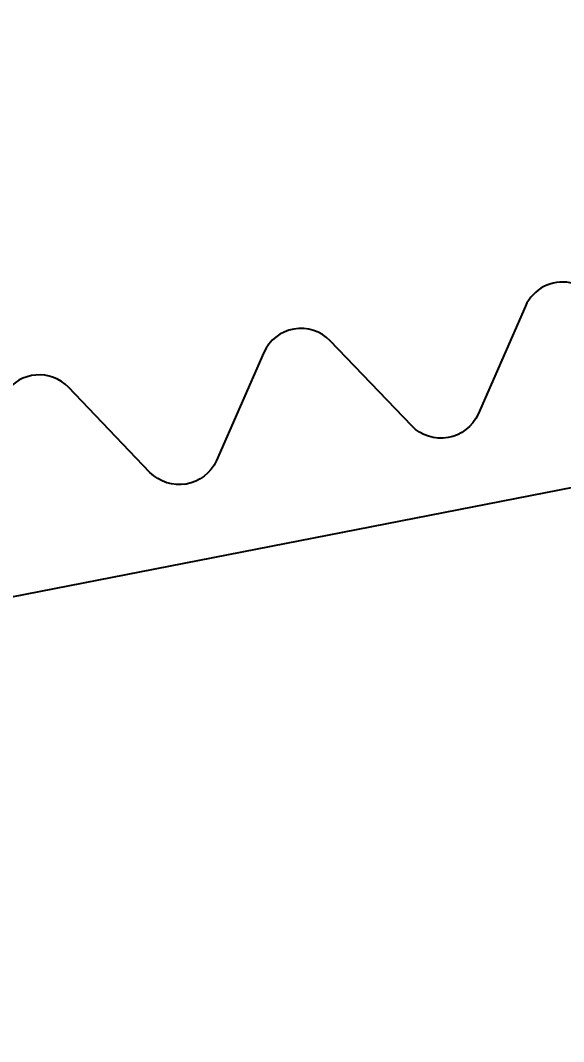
# Model space of a CAD drawing. Header units: millimetres. Extents: x 0 to 8967983, y -224399 to 13801.
# Drawn here: x 69285.98 to 69290.03, y -193820.13 to -193812.52 of the extents above; entities that cross this region are included whole.
import ezdxf
from ezdxf import colors
from ezdxf.entities.mleader import LeaderData, LeaderLine
from ezdxf.math import Vec2, Vec3

# ---------------------------------------------------------------- set-up
doc = ezdxf.new("R2010")
doc.units = ezdxf.units.MM
doc.header["$LTSCALE"] = 10
doc.layers.add('Архитектура', color=251, linetype='Continuous')
doc.layers.get('0').off()
doc.layers.get('0').freeze()
doc.styles.add('ISOCPEUR', font='isocpeur.TTF', dxfattribs={"width": 0.7})

# ---------------------------------------------------------------- blocks, each defined once
blk = doc.blocks.new('_DOTSMALL')
at = {"color": 0, "linetype": 'ByBlock', "const_width": 0.5}
blk.add_lwpolyline([(-0.0625, 0, 1), (0.0625, 0, 1)], format="xyb", close=True, dxfattribs=at)

msp = doc.modelspace()

# ---------------------------------------------------------------- linework, layer by layer
at = {"layer": 'Архитектура', "lineweight": 25, "transparency": 33554684}
msp.add_line((71343.3766, -193415.5978), (69282.18, -193817.547), dxfattribs=at)
msp.add_line((71343.3766, -193415.5978), (69282.18, -193817.547), dxfattribs=at)
msp.add_line((71343.3766, -193415.5978), (69282.18, -193817.547), dxfattribs=at)
msp.add_line((71343.3766, -193415.5978), (69282.18, -193817.547), dxfattribs=at)
msp.add_line((71343.3766, -193415.5978), (69282.18, -193817.547), dxfattribs=at)
msp.add_line((71343.3766, -193415.5978), (69282.18, -193817.547), dxfattribs=at)
msp.add_line((71343.3766, -193415.5978), (69282.18, -193817.547), dxfattribs=at)
msp.add_line((71343.3766, -193415.5978), (69282.18, -193817.547), dxfattribs=at)
msp.add_line((71343.3766, -193415.5978), (69282.18, -193817.547), dxfattribs=at)
msp.add_line((71343.3766, -193415.5978), (69282.18, -193817.547), dxfattribs=at)
msp.add_line((71343.3766, -193415.5978), (69282.18, -193817.547), dxfattribs=at)
msp.add_line((71343.3766, -193415.5978), (69282.18, -193817.547), dxfattribs=at)
msp.add_line((71343.3766, -193415.5978), (69282.18, -193817.547), dxfattribs=at)
msp.add_line((71343.3766, -193415.5978), (69282.18, -193817.547), dxfattribs=at)
msp.add_line((71343.3766, -193415.5978), (69282.18, -193817.547), dxfattribs=at)
msp.add_line((71343.3766, -193415.5978), (69282.18, -193817.547), dxfattribs=at)
msp.add_line((71343.3766, -193415.5978), (69282.18, -193817.547), dxfattribs=at)
msp.add_line((71343.3766, -193415.5978), (69282.18, -193817.547), dxfattribs=at)
msp.add_line((71343.3766, -193415.5978), (69282.18, -193817.547), dxfattribs=at)
msp.add_line((71343.3766, -193415.5978), (69282.18, -193817.547), dxfattribs=at)
msp.add_line((71343.3766, -193415.5978), (69282.18, -193817.547), dxfattribs=at)
msp.add_line((71343.3766, -193415.5978), (69282.18, -193817.547), dxfattribs=at)
msp.add_line((71343.3766, -193415.5978), (69282.18, -193817.547), dxfattribs=at)
msp.add_line((71343.3766, -193415.5978), (69282.18, -193817.547), dxfattribs=at)
msp.add_line((71343.3766, -193415.5978), (69282.18, -193817.547), dxfattribs=at)
msp.add_line((71343.3766, -193415.5978), (69282.18, -193817.547), dxfattribs=at)
msp.add_line((71343.3766, -193415.5978), (69282.18, -193817.547), dxfattribs=at)
msp.add_line((71343.3766, -193415.5978), (69282.18, -193817.547), dxfattribs=at)
msp.add_line((71343.3766, -193415.5978), (69282.18, -193817.547), dxfattribs=at)
msp.add_line((71343.3766, -193415.5978), (69282.18, -193817.547), dxfattribs=at)
msp.add_line((71343.3766, -193415.5978), (69282.18, -193817.547), dxfattribs=at)
msp.add_line((71343.3766, -193415.5978), (69282.18, -193817.547), dxfattribs=at)
msp.add_line((71343.3766, -193415.5978), (69282.18, -193817.547), dxfattribs=at)
msp.add_line((71343.3766, -193415.5978), (69282.18, -193817.547), dxfattribs=at)
msp.add_line((71343.3766, -193415.5978), (69282.18, -193817.547), dxfattribs=at)
msp.add_line((71343.3766, -193415.5978), (69282.18, -193817.547), dxfattribs=at)
msp.add_line((71343.3766, -193415.5978), (69282.18, -193817.547), dxfattribs=at)
msp.add_line((71343.3766, -193415.5978), (69282.18, -193817.547), dxfattribs=at)
msp.add_line((71343.3766, -193415.5978), (69282.18, -193817.547), dxfattribs=at)
msp.add_line((71343.3766, -193415.5978), (69282.18, -193817.547), dxfattribs=at)
msp.add_line((71343.3766, -193415.5978), (69282.18, -193817.547), dxfattribs=at)
msp.add_line((71343.3766, -193415.5978), (69282.18, -193817.547), dxfattribs=at)
msp.add_line((71343.3766, -193415.5978), (69282.18, -193817.547), dxfattribs=at)
msp.add_line((71343.3766, -193415.5978), (69282.18, -193817.547), dxfattribs=at)
msp.add_line((71343.3766, -193415.5978), (69282.18, -193817.547), dxfattribs=at)
msp.add_line((71343.3766, -193415.5978), (69282.18, -193817.547), dxfattribs=at)
msp.add_line((71343.3766, -193415.5978), (69282.18, -193817.547), dxfattribs=at)
msp.add_line((71343.3766, -193415.5978), (69282.18, -193817.547), dxfattribs=at)
msp.add_line((71343.3766, -193415.5978), (69282.18, -193817.547), dxfattribs=at)
msp.add_line((71343.3766, -193415.5978), (69282.18, -193817.547), dxfattribs=at)
msp.add_line((71343.3766, -193415.5978), (69282.18, -193817.547), dxfattribs=at)
msp.add_line((71343.3766, -193415.5978), (69282.18, -193817.547), dxfattribs=at)
msp.add_line((71343.3766, -193415.5978), (69282.18, -193817.547), dxfattribs=at)
msp.add_line((71343.3766, -193415.5978), (69282.18, -193817.547), dxfattribs=at)
msp.add_line((71343.3766, -193415.5978), (69282.18, -193817.547), dxfattribs=at)
msp.add_line((71343.3766, -193415.5978), (69282.18, -193817.547), dxfattribs=at)
msp.add_line((71343.3766, -193415.5978), (69282.18, -193817.547), dxfattribs=at)
msp.add_line((71343.3766, -193415.5978), (69282.18, -193817.547), dxfattribs=at)
msp.add_line((71343.3766, -193415.5978), (69282.18, -193817.547), dxfattribs=at)
msp.add_lwpolyline([(69293.6276, -193805.9135), (69294.883, -193812.9965, -0.430028), (69294.6391, -193813.3672), (69293.9189, -193813.4949, -0.109814), (69293.7871, -193813.4892), (69291.5972, -193813.0106, 0.800036), (69291.3213, -193813.5374, 0.079083), (69294.0261, -193815.1103, -0.348803), (69294.3464, -193815.4914, -0.436125), (69293.5764, -193815.9235, -0.038423), (69292.0523, -193815.191, 0.086853), (69290.0768, -193814.4771, 0.346763), (69289.742, -193814.6511), (69289.3895, -193815.4565, -0.527877), (69288.8939, -193815.5444), (69288.2861, -193814.9091, 0.527877), (69287.7905, -193814.997), (69287.4379, -193815.8024, -0.527877), (69286.9423, -193815.8903), (69286.3345, -193815.255, 0.469739), (69285.8668, -193815.2937), (69284.8107, -193816.8331, -0.667984), (69284.2607, -193816.7118), (69282.6904, -193807.852, -0.414214)], format="xyb", dxfattribs=at)
msp.add_lwpolyline([(69293.6276, -193805.9135), (69294.883, -193812.9965, -0.430028), (69294.6391, -193813.3672), (69293.9189, -193813.4949, -0.109814), (69293.7871, -193813.4892), (69291.5972, -193813.0106, 0.800036), (69291.3213, -193813.5374, 0.079083), (69294.0261, -193815.1103, -0.348803), (69294.3464, -193815.4914, -0.436125), (69293.5764, -193815.9235, -0.038423), (69292.0523, -193815.191, 0.086853), (69290.0768, -193814.4771, 0.346763), (69289.742, -193814.6511), (69289.3895, -193815.4565, -0.527877), (69288.8939, -193815.5444), (69288.2861, -193814.9091, 0.527877), (69287.7905, -193814.997), (69287.4379, -193815.8024, -0.527877), (69286.9423, -193815.8903), (69286.3345, -193815.255, 0.469739), (69285.8668, -193815.2937), (69284.8107, -193816.8331, -0.667984), (69284.2607, -193816.7118), (69282.6904, -193807.852, -0.414214)], format="xyb", dxfattribs=at)
msp.add_lwpolyline([(69293.6276, -193805.9135), (69294.883, -193812.9965, -0.430028), (69294.6391, -193813.3672), (69293.9189, -193813.4949, -0.109814), (69293.7871, -193813.4892), (69291.5972, -193813.0106, 0.800036), (69291.3213, -193813.5374, 0.079083), (69294.0261, -193815.1103, -0.348803), (69294.3464, -193815.4914, -0.436125), (69293.5764, -193815.9235, -0.038423), (69292.0523, -193815.191, 0.086853), (69290.0768, -193814.4771, 0.346763), (69289.742, -193814.6511), (69289.3895, -193815.4565, -0.527877), (69288.8939, -193815.5444), (69288.2861, -193814.9091, 0.527877), (69287.7905, -193814.997), (69287.4379, -193815.8024, -0.527877), (69286.9423, -193815.8903), (69286.3345, -193815.255, 0.469739), (69285.8668, -193815.2937), (69284.8107, -193816.8331, -0.667984), (69284.2607, -193816.7118), (69282.6904, -193807.852, -0.414214)], format="xyb", dxfattribs=at)
msp.add_lwpolyline([(69293.6276, -193805.9135), (69294.883, -193812.9965, -0.430028), (69294.6391, -193813.3672), (69293.9189, -193813.4949, -0.109814), (69293.7871, -193813.4892), (69291.5972, -193813.0106, 0.800036), (69291.3213, -193813.5374, 0.079083), (69294.0261, -193815.1103, -0.348803), (69294.3464, -193815.4914, -0.436125), (69293.5764, -193815.9235, -0.038423), (69292.0523, -193815.191, 0.086853), (69290.0768, -193814.4771, 0.346763), (69289.742, -193814.6511), (69289.3895, -193815.4565, -0.527877), (69288.8939, -193815.5444), (69288.2861, -193814.9091, 0.527877), (69287.7905, -193814.997), (69287.4379, -193815.8024, -0.527877), (69286.9423, -193815.8903), (69286.3345, -193815.255, 0.469739), (69285.8668, -193815.2937), (69284.8107, -193816.8331, -0.667984), (69284.2607, -193816.7118), (69282.6904, -193807.852, -0.414214)], format="xyb", dxfattribs=at)
msp.add_lwpolyline([(69293.6276, -193805.9135), (69294.883, -193812.9965, -0.430028), (69294.6391, -193813.3672), (69293.9189, -193813.4949, -0.109814), (69293.7871, -193813.4892), (69291.5972, -193813.0106, 0.800036), (69291.3213, -193813.5374, 0.079083), (69294.0261, -193815.1103, -0.348803), (69294.3464, -193815.4914, -0.436125), (69293.5764, -193815.9235, -0.038423), (69292.0523, -193815.191, 0.086853), (69290.0768, -193814.4771, 0.346763), (69289.742, -193814.6511), (69289.3895, -193815.4565, -0.527877), (69288.8939, -193815.5444), (69288.2861, -193814.9091, 0.527877), (69287.7905, -193814.997), (69287.4379, -193815.8024, -0.527877), (69286.9423, -193815.8903), (69286.3345, -193815.255, 0.469739), (69285.8668, -193815.2937), (69284.8107, -193816.8331, -0.667984), (69284.2607, -193816.7118), (69282.6904, -193807.852, -0.414214)], format="xyb", dxfattribs=at)
msp.add_lwpolyline([(69293.6276, -193805.9135), (69294.883, -193812.9965, -0.430028), (69294.6391, -193813.3672), (69293.9189, -193813.4949, -0.109814), (69293.7871, -193813.4892), (69291.5972, -193813.0106, 0.800036), (69291.3213, -193813.5374, 0.079083), (69294.0261, -193815.1103, -0.348803), (69294.3464, -193815.4914, -0.436125), (69293.5764, -193815.9235, -0.038423), (69292.0523, -193815.191, 0.086853), (69290.0768, -193814.4771, 0.346763), (69289.742, -193814.6511), (69289.3895, -193815.4565, -0.527877), (69288.8939, -193815.5444), (69288.2861, -193814.9091, 0.527877), (69287.7905, -193814.997), (69287.4379, -193815.8024, -0.527877), (69286.9423, -193815.8903), (69286.3345, -193815.255, 0.469739), (69285.8668, -193815.2937), (69284.8107, -193816.8331, -0.667984), (69284.2607, -193816.7118), (69282.6904, -193807.852, -0.414214)], format="xyb", dxfattribs=at)
msp.add_lwpolyline([(69293.6276, -193805.9135), (69294.883, -193812.9965, -0.430028), (69294.6391, -193813.3672), (69293.9189, -193813.4949, -0.109814), (69293.7871, -193813.4892), (69291.5972, -193813.0106, 0.800036), (69291.3213, -193813.5374, 0.079083), (69294.0261, -193815.1103, -0.348803), (69294.3464, -193815.4914, -0.436125), (69293.5764, -193815.9235, -0.038423), (69292.0523, -193815.191, 0.086853), (69290.0768, -193814.4771, 0.346763), (69289.742, -193814.6511), (69289.3895, -193815.4565, -0.527877), (69288.8939, -193815.5444), (69288.2861, -193814.9091, 0.527877), (69287.7905, -193814.997), (69287.4379, -193815.8024, -0.527877), (69286.9423, -193815.8903), (69286.3345, -193815.255, 0.469739), (69285.8668, -193815.2937), (69284.8107, -193816.8331, -0.667984), (69284.2607, -193816.7118), (69282.6904, -193807.852, -0.414214)], format="xyb", dxfattribs=at)
msp.add_lwpolyline([(69293.6276, -193805.9135), (69294.883, -193812.9965, -0.430028), (69294.6391, -193813.3672), (69293.9189, -193813.4949, -0.109814), (69293.7871, -193813.4892), (69291.5972, -193813.0106, 0.800036), (69291.3213, -193813.5374, 0.079083), (69294.0261, -193815.1103, -0.348803), (69294.3464, -193815.4914, -0.436125), (69293.5764, -193815.9235, -0.038423), (69292.0523, -193815.191, 0.086853), (69290.0768, -193814.4771, 0.346763), (69289.742, -193814.6511), (69289.3895, -193815.4565, -0.527877), (69288.8939, -193815.5444), (69288.2861, -193814.9091, 0.527877), (69287.7905, -193814.997), (69287.4379, -193815.8024, -0.527877), (69286.9423, -193815.8903), (69286.3345, -193815.255, 0.469739), (69285.8668, -193815.2937), (69284.8107, -193816.8331, -0.667984), (69284.2607, -193816.7118), (69282.6904, -193807.852, -0.414214)], format="xyb", dxfattribs=at)
msp.add_lwpolyline([(69293.6276, -193805.9135), (69294.883, -193812.9965, -0.430028), (69294.6391, -193813.3672), (69293.9189, -193813.4949, -0.109814), (69293.7871, -193813.4892), (69291.5972, -193813.0106, 0.800036), (69291.3213, -193813.5374, 0.079083), (69294.0261, -193815.1103, -0.348803), (69294.3464, -193815.4914, -0.436125), (69293.5764, -193815.9235, -0.038423), (69292.0523, -193815.191, 0.086853), (69290.0768, -193814.4771, 0.346763), (69289.742, -193814.6511), (69289.3895, -193815.4565, -0.527877), (69288.8939, -193815.5444), (69288.2861, -193814.9091, 0.527877), (69287.7905, -193814.997), (69287.4379, -193815.8024, -0.527877), (69286.9423, -193815.8903), (69286.3345, -193815.255, 0.469739), (69285.8668, -193815.2937), (69284.8107, -193816.8331, -0.667984), (69284.2607, -193816.7118), (69282.6904, -193807.852, -0.414214)], format="xyb", dxfattribs=at)
msp.add_lwpolyline([(69293.6276, -193805.9135), (69294.883, -193812.9965, -0.430028), (69294.6391, -193813.3672), (69293.9189, -193813.4949, -0.109814), (69293.7871, -193813.4892), (69291.5972, -193813.0106, 0.800036), (69291.3213, -193813.5374, 0.079083), (69294.0261, -193815.1103, -0.348803), (69294.3464, -193815.4914, -0.436125), (69293.5764, -193815.9235, -0.038423), (69292.0523, -193815.191, 0.086853), (69290.0768, -193814.4771, 0.346763), (69289.742, -193814.6511), (69289.3895, -193815.4565, -0.527877), (69288.8939, -193815.5444), (69288.2861, -193814.9091, 0.527877), (69287.7905, -193814.997), (69287.4379, -193815.8024, -0.527877), (69286.9423, -193815.8903), (69286.3345, -193815.255, 0.469739), (69285.8668, -193815.2937), (69284.8107, -193816.8331, -0.667984), (69284.2607, -193816.7118), (69282.6904, -193807.852, -0.414214)], format="xyb", dxfattribs=at)
msp.add_lwpolyline([(69293.6276, -193805.9135), (69294.883, -193812.9965, -0.430028), (69294.6391, -193813.3672), (69293.9189, -193813.4949, -0.109814), (69293.7871, -193813.4892), (69291.5972, -193813.0106, 0.800036), (69291.3213, -193813.5374, 0.079083), (69294.0261, -193815.1103, -0.348803), (69294.3464, -193815.4914, -0.436125), (69293.5764, -193815.9235, -0.038423), (69292.0523, -193815.191, 0.086853), (69290.0768, -193814.4771, 0.346763), (69289.742, -193814.6511), (69289.3895, -193815.4565, -0.527877), (69288.8939, -193815.5444), (69288.2861, -193814.9091, 0.527877), (69287.7905, -193814.997), (69287.4379, -193815.8024, -0.527877), (69286.9423, -193815.8903), (69286.3345, -193815.255, 0.469739), (69285.8668, -193815.2937), (69284.8107, -193816.8331, -0.667984), (69284.2607, -193816.7118), (69282.6904, -193807.852, -0.414214)], format="xyb", dxfattribs=at)
msp.add_lwpolyline([(69293.6276, -193805.9135), (69294.883, -193812.9965, -0.430028), (69294.6391, -193813.3672), (69293.9189, -193813.4949, -0.109814), (69293.7871, -193813.4892), (69291.5972, -193813.0106, 0.800036), (69291.3213, -193813.5374, 0.079083), (69294.0261, -193815.1103, -0.348803), (69294.3464, -193815.4914, -0.436125), (69293.5764, -193815.9235, -0.038423), (69292.0523, -193815.191, 0.086853), (69290.0768, -193814.4771, 0.346763), (69289.742, -193814.6511), (69289.3895, -193815.4565, -0.527877), (69288.8939, -193815.5444), (69288.2861, -193814.9091, 0.527877), (69287.7905, -193814.997), (69287.4379, -193815.8024, -0.527877), (69286.9423, -193815.8903), (69286.3345, -193815.255, 0.469739), (69285.8668, -193815.2937), (69284.8107, -193816.8331, -0.667984), (69284.2607, -193816.7118), (69282.6904, -193807.852, -0.414214)], format="xyb", dxfattribs=at)
msp.add_lwpolyline([(69293.6276, -193805.9135), (69294.883, -193812.9965, -0.430028), (69294.6391, -193813.3672), (69293.9189, -193813.4949, -0.109814), (69293.7871, -193813.4892), (69291.5972, -193813.0106, 0.800036), (69291.3213, -193813.5374, 0.079083), (69294.0261, -193815.1103, -0.348803), (69294.3464, -193815.4914, -0.436125), (69293.5764, -193815.9235, -0.038423), (69292.0523, -193815.191, 0.086853), (69290.0768, -193814.4771, 0.346763), (69289.742, -193814.6511), (69289.3895, -193815.4565, -0.527877), (69288.8939, -193815.5444), (69288.2861, -193814.9091, 0.527877), (69287.7905, -193814.997), (69287.4379, -193815.8024, -0.527877), (69286.9423, -193815.8903), (69286.3345, -193815.255, 0.469739), (69285.8668, -193815.2937), (69284.8107, -193816.8331, -0.667984), (69284.2607, -193816.7118), (69282.6904, -193807.852, -0.414214)], format="xyb", dxfattribs=at)
msp.add_lwpolyline([(69293.6276, -193805.9135), (69294.883, -193812.9965, -0.430028), (69294.6391, -193813.3672), (69293.9189, -193813.4949, -0.109814), (69293.7871, -193813.4892), (69291.5972, -193813.0106, 0.800036), (69291.3213, -193813.5374, 0.079083), (69294.0261, -193815.1103, -0.348803), (69294.3464, -193815.4914, -0.436125), (69293.5764, -193815.9235, -0.038423), (69292.0523, -193815.191, 0.086853), (69290.0768, -193814.4771, 0.346763), (69289.742, -193814.6511), (69289.3895, -193815.4565, -0.527877), (69288.8939, -193815.5444), (69288.2861, -193814.9091, 0.527877), (69287.7905, -193814.997), (69287.4379, -193815.8024, -0.527877), (69286.9423, -193815.8903), (69286.3345, -193815.255, 0.469739), (69285.8668, -193815.2937), (69284.8107, -193816.8331, -0.667984), (69284.2607, -193816.7118), (69282.6904, -193807.852, -0.414214)], format="xyb", dxfattribs=at)
msp.add_lwpolyline([(69293.6276, -193805.9135), (69294.883, -193812.9965, -0.430028), (69294.6391, -193813.3672), (69293.9189, -193813.4949, -0.109814), (69293.7871, -193813.4892), (69291.5972, -193813.0106, 0.800036), (69291.3213, -193813.5374, 0.079083), (69294.0261, -193815.1103, -0.348803), (69294.3464, -193815.4914, -0.436125), (69293.5764, -193815.9235, -0.038423), (69292.0523, -193815.191, 0.086853), (69290.0768, -193814.4771, 0.346763), (69289.742, -193814.6511), (69289.3895, -193815.4565, -0.527877), (69288.8939, -193815.5444), (69288.2861, -193814.9091, 0.527877), (69287.7905, -193814.997), (69287.4379, -193815.8024, -0.527877), (69286.9423, -193815.8903), (69286.3345, -193815.255, 0.469739), (69285.8668, -193815.2937), (69284.8107, -193816.8331, -0.667984), (69284.2607, -193816.7118), (69282.6904, -193807.852, -0.414214)], format="xyb", dxfattribs=at)
msp.add_lwpolyline([(69293.6276, -193805.9135), (69294.883, -193812.9965, -0.430028), (69294.6391, -193813.3672), (69293.9189, -193813.4949, -0.109814), (69293.7871, -193813.4892), (69291.5972, -193813.0106, 0.800036), (69291.3213, -193813.5374, 0.079083), (69294.0261, -193815.1103, -0.348803), (69294.3464, -193815.4914, -0.436125), (69293.5764, -193815.9235, -0.038423), (69292.0523, -193815.191, 0.086853), (69290.0768, -193814.4771, 0.346763), (69289.742, -193814.6511), (69289.3895, -193815.4565, -0.527877), (69288.8939, -193815.5444), (69288.2861, -193814.9091, 0.527877), (69287.7905, -193814.997), (69287.4379, -193815.8024, -0.527877), (69286.9423, -193815.8903), (69286.3345, -193815.255, 0.469739), (69285.8668, -193815.2937), (69284.8107, -193816.8331, -0.667984), (69284.2607, -193816.7118), (69282.6904, -193807.852, -0.414214)], format="xyb", dxfattribs=at)
msp.add_lwpolyline([(69293.6276, -193805.9135), (69294.883, -193812.9965, -0.430028), (69294.6391, -193813.3672), (69293.9189, -193813.4949, -0.109814), (69293.7871, -193813.4892), (69291.5972, -193813.0106, 0.800036), (69291.3213, -193813.5374, 0.079083), (69294.0261, -193815.1103, -0.348803), (69294.3464, -193815.4914, -0.436125), (69293.5764, -193815.9235, -0.038423), (69292.0523, -193815.191, 0.086853), (69290.0768, -193814.4771, 0.346763), (69289.742, -193814.6511), (69289.3895, -193815.4565, -0.527877), (69288.8939, -193815.5444), (69288.2861, -193814.9091, 0.527877), (69287.7905, -193814.997), (69287.4379, -193815.8024, -0.527877), (69286.9423, -193815.8903), (69286.3345, -193815.255, 0.469739), (69285.8668, -193815.2937), (69284.8107, -193816.8331, -0.667984), (69284.2607, -193816.7118), (69282.6904, -193807.852, -0.414214)], format="xyb", dxfattribs=at)
msp.add_lwpolyline([(69293.6276, -193805.9135), (69294.883, -193812.9965, -0.430028), (69294.6391, -193813.3672), (69293.9189, -193813.4949, -0.109814), (69293.7871, -193813.4892), (69291.5972, -193813.0106, 0.800036), (69291.3213, -193813.5374, 0.079083), (69294.0261, -193815.1103, -0.348803), (69294.3464, -193815.4914, -0.436125), (69293.5764, -193815.9235, -0.038423), (69292.0523, -193815.191, 0.086853), (69290.0768, -193814.4771, 0.346763), (69289.742, -193814.6511), (69289.3895, -193815.4565, -0.527877), (69288.8939, -193815.5444), (69288.2861, -193814.9091, 0.527877), (69287.7905, -193814.997), (69287.4379, -193815.8024, -0.527877), (69286.9423, -193815.8903), (69286.3345, -193815.255, 0.469739), (69285.8668, -193815.2937), (69284.8107, -193816.8331, -0.667984), (69284.2607, -193816.7118), (69282.6904, -193807.852, -0.414214)], format="xyb", dxfattribs=at)
msp.add_lwpolyline([(69293.6276, -193805.9135), (69294.883, -193812.9965, -0.430028), (69294.6391, -193813.3672), (69293.9189, -193813.4949, -0.109814), (69293.7871, -193813.4892), (69291.5972, -193813.0106, 0.800036), (69291.3213, -193813.5374, 0.079083), (69294.0261, -193815.1103, -0.348803), (69294.3464, -193815.4914, -0.436125), (69293.5764, -193815.9235, -0.038423), (69292.0523, -193815.191, 0.086853), (69290.0768, -193814.4771, 0.346763), (69289.742, -193814.6511), (69289.3895, -193815.4565, -0.527877), (69288.8939, -193815.5444), (69288.2861, -193814.9091, 0.527877), (69287.7905, -193814.997), (69287.4379, -193815.8024, -0.527877), (69286.9423, -193815.8903), (69286.3345, -193815.255, 0.469739), (69285.8668, -193815.2937), (69284.8107, -193816.8331, -0.667984), (69284.2607, -193816.7118), (69282.6904, -193807.852, -0.414214)], format="xyb", dxfattribs=at)
msp.add_lwpolyline([(69293.6276, -193805.9135), (69294.883, -193812.9965, -0.430028), (69294.6391, -193813.3672), (69293.9189, -193813.4949, -0.109814), (69293.7871, -193813.4892), (69291.5972, -193813.0106, 0.800036), (69291.3213, -193813.5374, 0.079083), (69294.0261, -193815.1103, -0.348803), (69294.3464, -193815.4914, -0.436125), (69293.5764, -193815.9235, -0.038423), (69292.0523, -193815.191, 0.086853), (69290.0768, -193814.4771, 0.346763), (69289.742, -193814.6511), (69289.3895, -193815.4565, -0.527877), (69288.8939, -193815.5444), (69288.2861, -193814.9091, 0.527877), (69287.7905, -193814.997), (69287.4379, -193815.8024, -0.527877), (69286.9423, -193815.8903), (69286.3345, -193815.255, 0.469739), (69285.8668, -193815.2937), (69284.8107, -193816.8331, -0.667984), (69284.2607, -193816.7118), (69282.6904, -193807.852, -0.414214)], format="xyb", dxfattribs=at)
msp.add_lwpolyline([(69293.6276, -193805.9135), (69294.883, -193812.9965, -0.430028), (69294.6391, -193813.3672), (69293.9189, -193813.4949, -0.109814), (69293.7871, -193813.4892), (69291.5972, -193813.0106, 0.800036), (69291.3213, -193813.5374, 0.079083), (69294.0261, -193815.1103, -0.348803), (69294.3464, -193815.4914, -0.436125), (69293.5764, -193815.9235, -0.038423), (69292.0523, -193815.191, 0.086853), (69290.0768, -193814.4771, 0.346763), (69289.742, -193814.6511), (69289.3895, -193815.4565, -0.527877), (69288.8939, -193815.5444), (69288.2861, -193814.9091, 0.527877), (69287.7905, -193814.997), (69287.4379, -193815.8024, -0.527877), (69286.9423, -193815.8903), (69286.3345, -193815.255, 0.469739), (69285.8668, -193815.2937), (69284.8107, -193816.8331, -0.667984), (69284.2607, -193816.7118), (69282.6904, -193807.852, -0.414214)], format="xyb", dxfattribs=at)
msp.add_lwpolyline([(69293.6276, -193805.9135), (69294.883, -193812.9965, -0.430028), (69294.6391, -193813.3672), (69293.9189, -193813.4949, -0.109814), (69293.7871, -193813.4892), (69291.5972, -193813.0106, 0.800036), (69291.3213, -193813.5374, 0.079083), (69294.0261, -193815.1103, -0.348803), (69294.3464, -193815.4914, -0.436125), (69293.5764, -193815.9235, -0.038423), (69292.0523, -193815.191, 0.086853), (69290.0768, -193814.4771, 0.346763), (69289.742, -193814.6511), (69289.3895, -193815.4565, -0.527877), (69288.8939, -193815.5444), (69288.2861, -193814.9091, 0.527877), (69287.7905, -193814.997), (69287.4379, -193815.8024, -0.527877), (69286.9423, -193815.8903), (69286.3345, -193815.255, 0.469739), (69285.8668, -193815.2937), (69284.8107, -193816.8331, -0.667984), (69284.2607, -193816.7118), (69282.6904, -193807.852, -0.414214)], format="xyb", dxfattribs=at)
msp.add_lwpolyline([(69293.6276, -193805.9135), (69294.883, -193812.9965, -0.430028), (69294.6391, -193813.3672), (69293.9189, -193813.4949, -0.109814), (69293.7871, -193813.4892), (69291.5972, -193813.0106, 0.800036), (69291.3213, -193813.5374, 0.079083), (69294.0261, -193815.1103, -0.348803), (69294.3464, -193815.4914, -0.436125), (69293.5764, -193815.9235, -0.038423), (69292.0523, -193815.191, 0.086853), (69290.0768, -193814.4771, 0.346763), (69289.742, -193814.6511), (69289.3895, -193815.4565, -0.527877), (69288.8939, -193815.5444), (69288.2861, -193814.9091, 0.527877), (69287.7905, -193814.997), (69287.4379, -193815.8024, -0.527877), (69286.9423, -193815.8903), (69286.3345, -193815.255, 0.469739), (69285.8668, -193815.2937), (69284.8107, -193816.8331, -0.667984), (69284.2607, -193816.7118), (69282.6904, -193807.852, -0.414214)], format="xyb", dxfattribs=at)
msp.add_lwpolyline([(69293.6276, -193805.9135), (69294.883, -193812.9965, -0.430028), (69294.6391, -193813.3672), (69293.9189, -193813.4949, -0.109814), (69293.7871, -193813.4892), (69291.5972, -193813.0106, 0.800036), (69291.3213, -193813.5374, 0.079083), (69294.0261, -193815.1103, -0.348803), (69294.3464, -193815.4914, -0.436125), (69293.5764, -193815.9235, -0.038423), (69292.0523, -193815.191, 0.086853), (69290.0768, -193814.4771, 0.346763), (69289.742, -193814.6511), (69289.3895, -193815.4565, -0.527877), (69288.8939, -193815.5444), (69288.2861, -193814.9091, 0.527877), (69287.7905, -193814.997), (69287.4379, -193815.8024, -0.527877), (69286.9423, -193815.8903), (69286.3345, -193815.255, 0.469739), (69285.8668, -193815.2937), (69284.8107, -193816.8331, -0.667984), (69284.2607, -193816.7118), (69282.6904, -193807.852, -0.414214)], format="xyb", dxfattribs=at)
msp.add_lwpolyline([(69293.6276, -193805.9135), (69294.883, -193812.9965, -0.430028), (69294.6391, -193813.3672), (69293.9189, -193813.4949, -0.109814), (69293.7871, -193813.4892), (69291.5972, -193813.0106, 0.800036), (69291.3213, -193813.5374, 0.079083), (69294.0261, -193815.1103, -0.348803), (69294.3464, -193815.4914, -0.436125), (69293.5764, -193815.9235, -0.038423), (69292.0523, -193815.191, 0.086853), (69290.0768, -193814.4771, 0.346763), (69289.742, -193814.6511), (69289.3895, -193815.4565, -0.527877), (69288.8939, -193815.5444), (69288.2861, -193814.9091, 0.527877), (69287.7905, -193814.997), (69287.4379, -193815.8024, -0.527877), (69286.9423, -193815.8903), (69286.3345, -193815.255, 0.469739), (69285.8668, -193815.2937), (69284.8107, -193816.8331, -0.667984), (69284.2607, -193816.7118), (69282.6904, -193807.852, -0.414214)], format="xyb", dxfattribs=at)
msp.add_lwpolyline([(69293.6276, -193805.9135), (69294.883, -193812.9965, -0.430028), (69294.6391, -193813.3672), (69293.9189, -193813.4949, -0.109814), (69293.7871, -193813.4892), (69291.5972, -193813.0106, 0.800036), (69291.3213, -193813.5374, 0.079083), (69294.0261, -193815.1103, -0.348803), (69294.3464, -193815.4914, -0.436125), (69293.5764, -193815.9235, -0.038423), (69292.0523, -193815.191, 0.086853), (69290.0768, -193814.4771, 0.346763), (69289.742, -193814.6511), (69289.3895, -193815.4565, -0.527877), (69288.8939, -193815.5444), (69288.2861, -193814.9091, 0.527877), (69287.7905, -193814.997), (69287.4379, -193815.8024, -0.527877), (69286.9423, -193815.8903), (69286.3345, -193815.255, 0.469739), (69285.8668, -193815.2937), (69284.8107, -193816.8331, -0.667984), (69284.2607, -193816.7118), (69282.6904, -193807.852, -0.414214)], format="xyb", dxfattribs=at)
msp.add_lwpolyline([(69293.6276, -193805.9135), (69294.883, -193812.9965, -0.430028), (69294.6391, -193813.3672), (69293.9189, -193813.4949, -0.109814), (69293.7871, -193813.4892), (69291.5972, -193813.0106, 0.800036), (69291.3213, -193813.5374, 0.079083), (69294.0261, -193815.1103, -0.348803), (69294.3464, -193815.4914, -0.436125), (69293.5764, -193815.9235, -0.038423), (69292.0523, -193815.191, 0.086853), (69290.0768, -193814.4771, 0.346763), (69289.742, -193814.6511), (69289.3895, -193815.4565, -0.527877), (69288.8939, -193815.5444), (69288.2861, -193814.9091, 0.527877), (69287.7905, -193814.997), (69287.4379, -193815.8024, -0.527877), (69286.9423, -193815.8903), (69286.3345, -193815.255, 0.469739), (69285.8668, -193815.2937), (69284.8107, -193816.8331, -0.667984), (69284.2607, -193816.7118), (69282.6904, -193807.852, -0.414214)], format="xyb", dxfattribs=at)
msp.add_lwpolyline([(69293.6276, -193805.9135), (69294.883, -193812.9965, -0.430028), (69294.6391, -193813.3672), (69293.9189, -193813.4949, -0.109814), (69293.7871, -193813.4892), (69291.5972, -193813.0106, 0.800036), (69291.3213, -193813.5374, 0.079083), (69294.0261, -193815.1103, -0.348803), (69294.3464, -193815.4914, -0.436125), (69293.5764, -193815.9235, -0.038423), (69292.0523, -193815.191, 0.086853), (69290.0768, -193814.4771, 0.346763), (69289.742, -193814.6511), (69289.3895, -193815.4565, -0.527877), (69288.8939, -193815.5444), (69288.2861, -193814.9091, 0.527877), (69287.7905, -193814.997), (69287.4379, -193815.8024, -0.527877), (69286.9423, -193815.8903), (69286.3345, -193815.255, 0.469739), (69285.8668, -193815.2937), (69284.8107, -193816.8331, -0.667984), (69284.2607, -193816.7118), (69282.6904, -193807.852, -0.414214)], format="xyb", dxfattribs=at)
msp.add_lwpolyline([(69293.6276, -193805.9135), (69294.883, -193812.9965, -0.430028), (69294.6391, -193813.3672), (69293.9189, -193813.4949, -0.109814), (69293.7871, -193813.4892), (69291.5972, -193813.0106, 0.800036), (69291.3213, -193813.5374, 0.079083), (69294.0261, -193815.1103, -0.348803), (69294.3464, -193815.4914, -0.436125), (69293.5764, -193815.9235, -0.038423), (69292.0523, -193815.191, 0.086853), (69290.0768, -193814.4771, 0.346763), (69289.742, -193814.6511), (69289.3895, -193815.4565, -0.527877), (69288.8939, -193815.5444), (69288.2861, -193814.9091, 0.527877), (69287.7905, -193814.997), (69287.4379, -193815.8024, -0.527877), (69286.9423, -193815.8903), (69286.3345, -193815.255, 0.469739), (69285.8668, -193815.2937), (69284.8107, -193816.8331, -0.667984), (69284.2607, -193816.7118), (69282.6904, -193807.852, -0.414214)], format="xyb", dxfattribs=at)
msp.add_lwpolyline([(69293.6276, -193805.9135), (69294.883, -193812.9965, -0.430028), (69294.6391, -193813.3672), (69293.9189, -193813.4949, -0.109814), (69293.7871, -193813.4892), (69291.5972, -193813.0106, 0.800036), (69291.3213, -193813.5374, 0.079083), (69294.0261, -193815.1103, -0.348803), (69294.3464, -193815.4914, -0.436125), (69293.5764, -193815.9235, -0.038423), (69292.0523, -193815.191, 0.086853), (69290.0768, -193814.4771, 0.346763), (69289.742, -193814.6511), (69289.3895, -193815.4565, -0.527877), (69288.8939, -193815.5444), (69288.2861, -193814.9091, 0.527877), (69287.7905, -193814.997), (69287.4379, -193815.8024, -0.527877), (69286.9423, -193815.8903), (69286.3345, -193815.255, 0.469739), (69285.8668, -193815.2937), (69284.8107, -193816.8331, -0.667984), (69284.2607, -193816.7118), (69282.6904, -193807.852, -0.414214)], format="xyb", dxfattribs=at)
msp.add_lwpolyline([(69293.6276, -193805.9135), (69294.883, -193812.9965, -0.430028), (69294.6391, -193813.3672), (69293.9189, -193813.4949, -0.109814), (69293.7871, -193813.4892), (69291.5972, -193813.0106, 0.800036), (69291.3213, -193813.5374, 0.079083), (69294.0261, -193815.1103, -0.348803), (69294.3464, -193815.4914, -0.436125), (69293.5764, -193815.9235, -0.038423), (69292.0523, -193815.191, 0.086853), (69290.0768, -193814.4771, 0.346763), (69289.742, -193814.6511), (69289.3895, -193815.4565, -0.527877), (69288.8939, -193815.5444), (69288.2861, -193814.9091, 0.527877), (69287.7905, -193814.997), (69287.4379, -193815.8024, -0.527877), (69286.9423, -193815.8903), (69286.3345, -193815.255, 0.469739), (69285.8668, -193815.2937), (69284.8107, -193816.8331, -0.667984), (69284.2607, -193816.7118), (69282.6904, -193807.852, -0.414214)], format="xyb", dxfattribs=at)
msp.add_lwpolyline([(69293.6276, -193805.9135), (69294.883, -193812.9965, -0.430028), (69294.6391, -193813.3672), (69293.9189, -193813.4949, -0.109814), (69293.7871, -193813.4892), (69291.5972, -193813.0106, 0.800036), (69291.3213, -193813.5374, 0.079083), (69294.0261, -193815.1103, -0.348803), (69294.3464, -193815.4914, -0.436125), (69293.5764, -193815.9235, -0.038423), (69292.0523, -193815.191, 0.086853), (69290.0768, -193814.4771, 0.346763), (69289.742, -193814.6511), (69289.3895, -193815.4565, -0.527877), (69288.8939, -193815.5444), (69288.2861, -193814.9091, 0.527877), (69287.7905, -193814.997), (69287.4379, -193815.8024, -0.527877), (69286.9423, -193815.8903), (69286.3345, -193815.255, 0.469739), (69285.8668, -193815.2937), (69284.8107, -193816.8331, -0.667984), (69284.2607, -193816.7118), (69282.6904, -193807.852, -0.414214)], format="xyb", dxfattribs=at)
msp.add_lwpolyline([(69293.6276, -193805.9135), (69294.883, -193812.9965, -0.430028), (69294.6391, -193813.3672), (69293.9189, -193813.4949, -0.109814), (69293.7871, -193813.4892), (69291.5972, -193813.0106, 0.800036), (69291.3213, -193813.5374, 0.079083), (69294.0261, -193815.1103, -0.348803), (69294.3464, -193815.4914, -0.436125), (69293.5764, -193815.9235, -0.038423), (69292.0523, -193815.191, 0.086853), (69290.0768, -193814.4771, 0.346763), (69289.742, -193814.6511), (69289.3895, -193815.4565, -0.527877), (69288.8939, -193815.5444), (69288.2861, -193814.9091, 0.527877), (69287.7905, -193814.997), (69287.4379, -193815.8024, -0.527877), (69286.9423, -193815.8903), (69286.3345, -193815.255, 0.469739), (69285.8668, -193815.2937), (69284.8107, -193816.8331, -0.667984), (69284.2607, -193816.7118), (69282.6904, -193807.852, -0.414214)], format="xyb", dxfattribs=at)
msp.add_lwpolyline([(69293.6276, -193805.9135), (69294.883, -193812.9965, -0.430028), (69294.6391, -193813.3672), (69293.9189, -193813.4949, -0.109814), (69293.7871, -193813.4892), (69291.5972, -193813.0106, 0.800036), (69291.3213, -193813.5374, 0.079083), (69294.0261, -193815.1103, -0.348803), (69294.3464, -193815.4914, -0.436125), (69293.5764, -193815.9235, -0.038423), (69292.0523, -193815.191, 0.086853), (69290.0768, -193814.4771, 0.346763), (69289.742, -193814.6511), (69289.3895, -193815.4565, -0.527877), (69288.8939, -193815.5444), (69288.2861, -193814.9091, 0.527877), (69287.7905, -193814.997), (69287.4379, -193815.8024, -0.527877), (69286.9423, -193815.8903), (69286.3345, -193815.255, 0.469739), (69285.8668, -193815.2937), (69284.8107, -193816.8331, -0.667984), (69284.2607, -193816.7118), (69282.6904, -193807.852, -0.414214)], format="xyb", dxfattribs=at)
msp.add_lwpolyline([(69293.6276, -193805.9135), (69294.883, -193812.9965, -0.430028), (69294.6391, -193813.3672), (69293.9189, -193813.4949, -0.109814), (69293.7871, -193813.4892), (69291.5972, -193813.0106, 0.800036), (69291.3213, -193813.5374, 0.079083), (69294.0261, -193815.1103, -0.348803), (69294.3464, -193815.4914, -0.436125), (69293.5764, -193815.9235, -0.038423), (69292.0523, -193815.191, 0.086853), (69290.0768, -193814.4771, 0.346763), (69289.742, -193814.6511), (69289.3895, -193815.4565, -0.527877), (69288.8939, -193815.5444), (69288.2861, -193814.9091, 0.527877), (69287.7905, -193814.997), (69287.4379, -193815.8024, -0.527877), (69286.9423, -193815.8903), (69286.3345, -193815.255, 0.469739), (69285.8668, -193815.2937), (69284.8107, -193816.8331, -0.667984), (69284.2607, -193816.7118), (69282.6904, -193807.852, -0.414214)], format="xyb", dxfattribs=at)
msp.add_lwpolyline([(69293.6276, -193805.9135), (69294.883, -193812.9965, -0.430028), (69294.6391, -193813.3672), (69293.9189, -193813.4949, -0.109814), (69293.7871, -193813.4892), (69291.5972, -193813.0106, 0.800036), (69291.3213, -193813.5374, 0.079083), (69294.0261, -193815.1103, -0.348803), (69294.3464, -193815.4914, -0.436125), (69293.5764, -193815.9235, -0.038423), (69292.0523, -193815.191, 0.086853), (69290.0768, -193814.4771, 0.346763), (69289.742, -193814.6511), (69289.3895, -193815.4565, -0.527877), (69288.8939, -193815.5444), (69288.2861, -193814.9091, 0.527877), (69287.7905, -193814.997), (69287.4379, -193815.8024, -0.527877), (69286.9423, -193815.8903), (69286.3345, -193815.255, 0.469739), (69285.8668, -193815.2937), (69284.8107, -193816.8331, -0.667984), (69284.2607, -193816.7118), (69282.6904, -193807.852, -0.414214)], format="xyb", dxfattribs=at)
msp.add_lwpolyline([(69293.6276, -193805.9135), (69294.883, -193812.9965, -0.430028), (69294.6391, -193813.3672), (69293.9189, -193813.4949, -0.109814), (69293.7871, -193813.4892), (69291.5972, -193813.0106, 0.800036), (69291.3213, -193813.5374, 0.079083), (69294.0261, -193815.1103, -0.348803), (69294.3464, -193815.4914, -0.436125), (69293.5764, -193815.9235, -0.038423), (69292.0523, -193815.191, 0.086853), (69290.0768, -193814.4771, 0.346763), (69289.742, -193814.6511), (69289.3895, -193815.4565, -0.527877), (69288.8939, -193815.5444), (69288.2861, -193814.9091, 0.527877), (69287.7905, -193814.997), (69287.4379, -193815.8024, -0.527877), (69286.9423, -193815.8903), (69286.3345, -193815.255, 0.469739), (69285.8668, -193815.2937), (69284.8107, -193816.8331, -0.667984), (69284.2607, -193816.7118), (69282.6904, -193807.852, -0.414214)], format="xyb", dxfattribs=at)
msp.add_lwpolyline([(69293.6276, -193805.9135), (69294.883, -193812.9965, -0.430028), (69294.6391, -193813.3672), (69293.9189, -193813.4949, -0.109814), (69293.7871, -193813.4892), (69291.5972, -193813.0106, 0.800036), (69291.3213, -193813.5374, 0.079083), (69294.0261, -193815.1103, -0.348803), (69294.3464, -193815.4914, -0.436125), (69293.5764, -193815.9235, -0.038423), (69292.0523, -193815.191, 0.086853), (69290.0768, -193814.4771, 0.346763), (69289.742, -193814.6511), (69289.3895, -193815.4565, -0.527877), (69288.8939, -193815.5444), (69288.2861, -193814.9091, 0.527877), (69287.7905, -193814.997), (69287.4379, -193815.8024, -0.527877), (69286.9423, -193815.8903), (69286.3345, -193815.255, 0.469739), (69285.8668, -193815.2937), (69284.8107, -193816.8331, -0.667984), (69284.2607, -193816.7118), (69282.6904, -193807.852, -0.414214)], format="xyb", dxfattribs=at)
msp.add_lwpolyline([(69293.6276, -193805.9135), (69294.883, -193812.9965, -0.430028), (69294.6391, -193813.3672), (69293.9189, -193813.4949, -0.109814), (69293.7871, -193813.4892), (69291.5972, -193813.0106, 0.800036), (69291.3213, -193813.5374, 0.079083), (69294.0261, -193815.1103, -0.348803), (69294.3464, -193815.4914, -0.436125), (69293.5764, -193815.9235, -0.038423), (69292.0523, -193815.191, 0.086853), (69290.0768, -193814.4771, 0.346763), (69289.742, -193814.6511), (69289.3895, -193815.4565, -0.527877), (69288.8939, -193815.5444), (69288.2861, -193814.9091, 0.527877), (69287.7905, -193814.997), (69287.4379, -193815.8024, -0.527877), (69286.9423, -193815.8903), (69286.3345, -193815.255, 0.469739), (69285.8668, -193815.2937), (69284.8107, -193816.8331, -0.667984), (69284.2607, -193816.7118), (69282.6904, -193807.852, -0.414214)], format="xyb", dxfattribs=at)
msp.add_lwpolyline([(69293.6276, -193805.9135), (69294.883, -193812.9965, -0.430028), (69294.6391, -193813.3672), (69293.9189, -193813.4949, -0.109814), (69293.7871, -193813.4892), (69291.5972, -193813.0106, 0.800036), (69291.3213, -193813.5374, 0.079083), (69294.0261, -193815.1103, -0.348803), (69294.3464, -193815.4914, -0.436125), (69293.5764, -193815.9235, -0.038423), (69292.0523, -193815.191, 0.086853), (69290.0768, -193814.4771, 0.346763), (69289.742, -193814.6511), (69289.3895, -193815.4565, -0.527877), (69288.8939, -193815.5444), (69288.2861, -193814.9091, 0.527877), (69287.7905, -193814.997), (69287.4379, -193815.8024, -0.527877), (69286.9423, -193815.8903), (69286.3345, -193815.255, 0.469739), (69285.8668, -193815.2937), (69284.8107, -193816.8331, -0.667984), (69284.2607, -193816.7118), (69282.6904, -193807.852, -0.414214)], format="xyb", dxfattribs=at)
msp.add_lwpolyline([(69293.6276, -193805.9135), (69294.883, -193812.9965, -0.430028), (69294.6391, -193813.3672), (69293.9189, -193813.4949, -0.109814), (69293.7871, -193813.4892), (69291.5972, -193813.0106, 0.800036), (69291.3213, -193813.5374, 0.079083), (69294.0261, -193815.1103, -0.348803), (69294.3464, -193815.4914, -0.436125), (69293.5764, -193815.9235, -0.038423), (69292.0523, -193815.191, 0.086853), (69290.0768, -193814.4771, 0.346763), (69289.742, -193814.6511), (69289.3895, -193815.4565, -0.527877), (69288.8939, -193815.5444), (69288.2861, -193814.9091, 0.527877), (69287.7905, -193814.997), (69287.4379, -193815.8024, -0.527877), (69286.9423, -193815.8903), (69286.3345, -193815.255, 0.469739), (69285.8668, -193815.2937), (69284.8107, -193816.8331, -0.667984), (69284.2607, -193816.7118), (69282.6904, -193807.852, -0.414214)], format="xyb", dxfattribs=at)
msp.add_lwpolyline([(69293.6276, -193805.9135), (69294.883, -193812.9965, -0.430028), (69294.6391, -193813.3672), (69293.9189, -193813.4949, -0.109814), (69293.7871, -193813.4892), (69291.5972, -193813.0106, 0.800036), (69291.3213, -193813.5374, 0.079083), (69294.0261, -193815.1103, -0.348803), (69294.3464, -193815.4914, -0.436125), (69293.5764, -193815.9235, -0.038423), (69292.0523, -193815.191, 0.086853), (69290.0768, -193814.4771, 0.346763), (69289.742, -193814.6511), (69289.3895, -193815.4565, -0.527877), (69288.8939, -193815.5444), (69288.2861, -193814.9091, 0.527877), (69287.7905, -193814.997), (69287.4379, -193815.8024, -0.527877), (69286.9423, -193815.8903), (69286.3345, -193815.255, 0.469739), (69285.8668, -193815.2937), (69284.8107, -193816.8331, -0.667984), (69284.2607, -193816.7118), (69282.6904, -193807.852, -0.414214)], format="xyb", dxfattribs=at)
msp.add_lwpolyline([(69293.6276, -193805.9135), (69294.883, -193812.9965, -0.430028), (69294.6391, -193813.3672), (69293.9189, -193813.4949, -0.109814), (69293.7871, -193813.4892), (69291.5972, -193813.0106, 0.800036), (69291.3213, -193813.5374, 0.079083), (69294.0261, -193815.1103, -0.348803), (69294.3464, -193815.4914, -0.436125), (69293.5764, -193815.9235, -0.038423), (69292.0523, -193815.191, 0.086853), (69290.0768, -193814.4771, 0.346763), (69289.742, -193814.6511), (69289.3895, -193815.4565, -0.527877), (69288.8939, -193815.5444), (69288.2861, -193814.9091, 0.527877), (69287.7905, -193814.997), (69287.4379, -193815.8024, -0.527877), (69286.9423, -193815.8903), (69286.3345, -193815.255, 0.469739), (69285.8668, -193815.2937), (69284.8107, -193816.8331, -0.667984), (69284.2607, -193816.7118), (69282.6904, -193807.852, -0.414214)], format="xyb", dxfattribs=at)
msp.add_lwpolyline([(69293.6276, -193805.9135), (69294.883, -193812.9965, -0.430028), (69294.6391, -193813.3672), (69293.9189, -193813.4949, -0.109814), (69293.7871, -193813.4892), (69291.5972, -193813.0106, 0.800036), (69291.3213, -193813.5374, 0.079083), (69294.0261, -193815.1103, -0.348803), (69294.3464, -193815.4914, -0.436125), (69293.5764, -193815.9235, -0.038423), (69292.0523, -193815.191, 0.086853), (69290.0768, -193814.4771, 0.346763), (69289.742, -193814.6511), (69289.3895, -193815.4565, -0.527877), (69288.8939, -193815.5444), (69288.2861, -193814.9091, 0.527877), (69287.7905, -193814.997), (69287.4379, -193815.8024, -0.527877), (69286.9423, -193815.8903), (69286.3345, -193815.255, 0.469739), (69285.8668, -193815.2937), (69284.8107, -193816.8331, -0.667984), (69284.2607, -193816.7118), (69282.6904, -193807.852, -0.414214)], format="xyb", dxfattribs=at)
msp.add_lwpolyline([(69293.6276, -193805.9135), (69294.883, -193812.9965, -0.430028), (69294.6391, -193813.3672), (69293.9189, -193813.4949, -0.109814), (69293.7871, -193813.4892), (69291.5972, -193813.0106, 0.800036), (69291.3213, -193813.5374, 0.079083), (69294.0261, -193815.1103, -0.348803), (69294.3464, -193815.4914, -0.436125), (69293.5764, -193815.9235, -0.038423), (69292.0523, -193815.191, 0.086853), (69290.0768, -193814.4771, 0.346763), (69289.742, -193814.6511), (69289.3895, -193815.4565, -0.527877), (69288.8939, -193815.5444), (69288.2861, -193814.9091, 0.527877), (69287.7905, -193814.997), (69287.4379, -193815.8024, -0.527877), (69286.9423, -193815.8903), (69286.3345, -193815.255, 0.469739), (69285.8668, -193815.2937), (69284.8107, -193816.8331, -0.667984), (69284.2607, -193816.7118), (69282.6904, -193807.852, -0.414214)], format="xyb", dxfattribs=at)
msp.add_lwpolyline([(69293.6276, -193805.9135), (69294.883, -193812.9965, -0.430028), (69294.6391, -193813.3672), (69293.9189, -193813.4949, -0.109814), (69293.7871, -193813.4892), (69291.5972, -193813.0106, 0.800036), (69291.3213, -193813.5374, 0.079083), (69294.0261, -193815.1103, -0.348803), (69294.3464, -193815.4914, -0.436125), (69293.5764, -193815.9235, -0.038423), (69292.0523, -193815.191, 0.086853), (69290.0768, -193814.4771, 0.346763), (69289.742, -193814.6511), (69289.3895, -193815.4565, -0.527877), (69288.8939, -193815.5444), (69288.2861, -193814.9091, 0.527877), (69287.7905, -193814.997), (69287.4379, -193815.8024, -0.527877), (69286.9423, -193815.8903), (69286.3345, -193815.255, 0.469739), (69285.8668, -193815.2937), (69284.8107, -193816.8331, -0.667984), (69284.2607, -193816.7118), (69282.6904, -193807.852, -0.414214)], format="xyb", dxfattribs=at)
msp.add_lwpolyline([(69293.6276, -193805.9135), (69294.883, -193812.9965, -0.430028), (69294.6391, -193813.3672), (69293.9189, -193813.4949, -0.109814), (69293.7871, -193813.4892), (69291.5972, -193813.0106, 0.800036), (69291.3213, -193813.5374, 0.079083), (69294.0261, -193815.1103, -0.348803), (69294.3464, -193815.4914, -0.436125), (69293.5764, -193815.9235, -0.038423), (69292.0523, -193815.191, 0.086853), (69290.0768, -193814.4771, 0.346763), (69289.742, -193814.6511), (69289.3895, -193815.4565, -0.527877), (69288.8939, -193815.5444), (69288.2861, -193814.9091, 0.527877), (69287.7905, -193814.997), (69287.4379, -193815.8024, -0.527877), (69286.9423, -193815.8903), (69286.3345, -193815.255, 0.469739), (69285.8668, -193815.2937), (69284.8107, -193816.8331, -0.667984), (69284.2607, -193816.7118), (69282.6904, -193807.852, -0.414214)], format="xyb", dxfattribs=at)
msp.add_lwpolyline([(69293.6276, -193805.9135), (69294.883, -193812.9965, -0.430028), (69294.6391, -193813.3672), (69293.9189, -193813.4949, -0.109814), (69293.7871, -193813.4892), (69291.5972, -193813.0106, 0.800036), (69291.3213, -193813.5374, 0.079083), (69294.0261, -193815.1103, -0.348803), (69294.3464, -193815.4914, -0.436125), (69293.5764, -193815.9235, -0.038423), (69292.0523, -193815.191, 0.086853), (69290.0768, -193814.4771, 0.346763), (69289.742, -193814.6511), (69289.3895, -193815.4565, -0.527877), (69288.8939, -193815.5444), (69288.2861, -193814.9091, 0.527877), (69287.7905, -193814.997), (69287.4379, -193815.8024, -0.527877), (69286.9423, -193815.8903), (69286.3345, -193815.255, 0.469739), (69285.8668, -193815.2937), (69284.8107, -193816.8331, -0.667984), (69284.2607, -193816.7118), (69282.6904, -193807.852, -0.414214)], format="xyb", dxfattribs=at)
msp.add_lwpolyline([(69293.6276, -193805.9135), (69294.883, -193812.9965, -0.430028), (69294.6391, -193813.3672), (69293.9189, -193813.4949, -0.109814), (69293.7871, -193813.4892), (69291.5972, -193813.0106, 0.800036), (69291.3213, -193813.5374, 0.079083), (69294.0261, -193815.1103, -0.348803), (69294.3464, -193815.4914, -0.436125), (69293.5764, -193815.9235, -0.038423), (69292.0523, -193815.191, 0.086853), (69290.0768, -193814.4771, 0.346763), (69289.742, -193814.6511), (69289.3895, -193815.4565, -0.527877), (69288.8939, -193815.5444), (69288.2861, -193814.9091, 0.527877), (69287.7905, -193814.997), (69287.4379, -193815.8024, -0.527877), (69286.9423, -193815.8903), (69286.3345, -193815.255, 0.469739), (69285.8668, -193815.2937), (69284.8107, -193816.8331, -0.667984), (69284.2607, -193816.7118), (69282.6904, -193807.852, -0.414214)], format="xyb", dxfattribs=at)
msp.add_lwpolyline([(69293.6276, -193805.9135), (69294.883, -193812.9965, -0.430028), (69294.6391, -193813.3672), (69293.9189, -193813.4949, -0.109814), (69293.7871, -193813.4892), (69291.5972, -193813.0106, 0.800036), (69291.3213, -193813.5374, 0.079083), (69294.0261, -193815.1103, -0.348803), (69294.3464, -193815.4914, -0.436125), (69293.5764, -193815.9235, -0.038423), (69292.0523, -193815.191, 0.086853), (69290.0768, -193814.4771, 0.346763), (69289.742, -193814.6511), (69289.3895, -193815.4565, -0.527877), (69288.8939, -193815.5444), (69288.2861, -193814.9091, 0.527877), (69287.7905, -193814.997), (69287.4379, -193815.8024, -0.527877), (69286.9423, -193815.8903), (69286.3345, -193815.255, 0.469739), (69285.8668, -193815.2937), (69284.8107, -193816.8331, -0.667984), (69284.2607, -193816.7118), (69282.6904, -193807.852, -0.414214)], format="xyb", dxfattribs=at)
msp.add_lwpolyline([(69293.6276, -193805.9135), (69294.883, -193812.9965, -0.430028), (69294.6391, -193813.3672), (69293.9189, -193813.4949, -0.109814), (69293.7871, -193813.4892), (69291.5972, -193813.0106, 0.800036), (69291.3213, -193813.5374, 0.079083), (69294.0261, -193815.1103, -0.348803), (69294.3464, -193815.4914, -0.436125), (69293.5764, -193815.9235, -0.038423), (69292.0523, -193815.191, 0.086853), (69290.0768, -193814.4771, 0.346763), (69289.742, -193814.6511), (69289.3895, -193815.4565, -0.527877), (69288.8939, -193815.5444), (69288.2861, -193814.9091, 0.527877), (69287.7905, -193814.997), (69287.4379, -193815.8024, -0.527877), (69286.9423, -193815.8903), (69286.3345, -193815.255, 0.469739), (69285.8668, -193815.2937), (69284.8107, -193816.8331, -0.667984), (69284.2607, -193816.7118), (69282.6904, -193807.852, -0.414214)], format="xyb", dxfattribs=at)
msp.add_lwpolyline([(69293.6276, -193805.9135), (69294.883, -193812.9965, -0.430028), (69294.6391, -193813.3672), (69293.9189, -193813.4949, -0.109814), (69293.7871, -193813.4892), (69291.5972, -193813.0106, 0.800036), (69291.3213, -193813.5374, 0.079083), (69294.0261, -193815.1103, -0.348803), (69294.3464, -193815.4914, -0.436125), (69293.5764, -193815.9235, -0.038423), (69292.0523, -193815.191, 0.086853), (69290.0768, -193814.4771, 0.346763), (69289.742, -193814.6511), (69289.3895, -193815.4565, -0.527877), (69288.8939, -193815.5444), (69288.2861, -193814.9091, 0.527877), (69287.7905, -193814.997), (69287.4379, -193815.8024, -0.527877), (69286.9423, -193815.8903), (69286.3345, -193815.255, 0.469739), (69285.8668, -193815.2937), (69284.8107, -193816.8331, -0.667984), (69284.2607, -193816.7118), (69282.6904, -193807.852, -0.414214)], format="xyb", dxfattribs=at)
msp.add_lwpolyline([(69293.6276, -193805.9135), (69294.883, -193812.9965, -0.430028), (69294.6391, -193813.3672), (69293.9189, -193813.4949, -0.109814), (69293.7871, -193813.4892), (69291.5972, -193813.0106, 0.800036), (69291.3213, -193813.5374, 0.079083), (69294.0261, -193815.1103, -0.348803), (69294.3464, -193815.4914, -0.436125), (69293.5764, -193815.9235, -0.038423), (69292.0523, -193815.191, 0.086853), (69290.0768, -193814.4771, 0.346763), (69289.742, -193814.6511), (69289.3895, -193815.4565, -0.527877), (69288.8939, -193815.5444), (69288.2861, -193814.9091, 0.527877), (69287.7905, -193814.997), (69287.4379, -193815.8024, -0.527877), (69286.9423, -193815.8903), (69286.3345, -193815.255, 0.469739), (69285.8668, -193815.2937), (69284.8107, -193816.8331, -0.667984), (69284.2607, -193816.7118), (69282.6904, -193807.852, -0.414214)], format="xyb", dxfattribs=at)
msp.add_lwpolyline([(69293.6276, -193805.9135), (69294.883, -193812.9965, -0.430028), (69294.6391, -193813.3672), (69293.9189, -193813.4949, -0.109814), (69293.7871, -193813.4892), (69291.5972, -193813.0106, 0.800036), (69291.3213, -193813.5374, 0.079083), (69294.0261, -193815.1103, -0.348803), (69294.3464, -193815.4914, -0.436125), (69293.5764, -193815.9235, -0.038423), (69292.0523, -193815.191, 0.086853), (69290.0768, -193814.4771, 0.346763), (69289.742, -193814.6511), (69289.3895, -193815.4565, -0.527877), (69288.8939, -193815.5444), (69288.2861, -193814.9091, 0.527877), (69287.7905, -193814.997), (69287.4379, -193815.8024, -0.527877), (69286.9423, -193815.8903), (69286.3345, -193815.255, 0.469739), (69285.8668, -193815.2937), (69284.8107, -193816.8331, -0.667984), (69284.2607, -193816.7118), (69282.6904, -193807.852, -0.414214)], format="xyb", dxfattribs=at)
msp.add_lwpolyline([(69293.6276, -193805.9135), (69294.883, -193812.9965, -0.430028), (69294.6391, -193813.3672), (69293.9189, -193813.4949, -0.109814), (69293.7871, -193813.4892), (69291.5972, -193813.0106, 0.800036), (69291.3213, -193813.5374, 0.079083), (69294.0261, -193815.1103, -0.348803), (69294.3464, -193815.4914, -0.436125), (69293.5764, -193815.9235, -0.038423), (69292.0523, -193815.191, 0.086853), (69290.0768, -193814.4771, 0.346763), (69289.742, -193814.6511), (69289.3895, -193815.4565, -0.527877), (69288.8939, -193815.5444), (69288.2861, -193814.9091, 0.527877), (69287.7905, -193814.997), (69287.4379, -193815.8024, -0.527877), (69286.9423, -193815.8903), (69286.3345, -193815.255, 0.469739), (69285.8668, -193815.2937), (69284.8107, -193816.8331, -0.667984), (69284.2607, -193816.7118), (69282.6904, -193807.852, -0.414214)], format="xyb", dxfattribs=at)
msp.add_lwpolyline([(69293.6276, -193805.9135), (69294.883, -193812.9965, -0.430028), (69294.6391, -193813.3672), (69293.9189, -193813.4949, -0.109814), (69293.7871, -193813.4892), (69291.5972, -193813.0106, 0.800036), (69291.3213, -193813.5374, 0.079083), (69294.0261, -193815.1103, -0.348803), (69294.3464, -193815.4914, -0.436125), (69293.5764, -193815.9235, -0.038423), (69292.0523, -193815.191, 0.086853), (69290.0768, -193814.4771, 0.346763), (69289.742, -193814.6511), (69289.3895, -193815.4565, -0.527877), (69288.8939, -193815.5444), (69288.2861, -193814.9091, 0.527877), (69287.7905, -193814.997), (69287.4379, -193815.8024, -0.527877), (69286.9423, -193815.8903), (69286.3345, -193815.255, 0.469739), (69285.8668, -193815.2937), (69284.8107, -193816.8331, -0.667984), (69284.2607, -193816.7118), (69282.6904, -193807.852, -0.414214)], format="xyb", dxfattribs=at)
msp.add_lwpolyline([(69293.6276, -193805.9135), (69294.883, -193812.9965, -0.430028), (69294.6391, -193813.3672), (69293.9189, -193813.4949, -0.109814), (69293.7871, -193813.4892), (69291.5972, -193813.0106, 0.800036), (69291.3213, -193813.5374, 0.079083), (69294.0261, -193815.1103, -0.348803), (69294.3464, -193815.4914, -0.436125), (69293.5764, -193815.9235, -0.038423), (69292.0523, -193815.191, 0.086853), (69290.0768, -193814.4771, 0.346763), (69289.742, -193814.6511), (69289.3895, -193815.4565, -0.527877), (69288.8939, -193815.5444), (69288.2861, -193814.9091, 0.527877), (69287.7905, -193814.997), (69287.4379, -193815.8024, -0.527877), (69286.9423, -193815.8903), (69286.3345, -193815.255, 0.469739), (69285.8668, -193815.2937), (69284.8107, -193816.8331, -0.667984), (69284.2607, -193816.7118), (69282.6904, -193807.852, -0.414214)], format="xyb", dxfattribs=at)
msp.add_lwpolyline([(69293.6276, -193805.9135), (69294.883, -193812.9965, -0.430028), (69294.6391, -193813.3672), (69293.9189, -193813.4949, -0.109814), (69293.7871, -193813.4892), (69291.5972, -193813.0106, 0.800036), (69291.3213, -193813.5374, 0.079083), (69294.0261, -193815.1103, -0.348803), (69294.3464, -193815.4914, -0.436125), (69293.5764, -193815.9235, -0.038423), (69292.0523, -193815.191, 0.086853), (69290.0768, -193814.4771, 0.346763), (69289.742, -193814.6511), (69289.3895, -193815.4565, -0.527877), (69288.8939, -193815.5444), (69288.2861, -193814.9091, 0.527877), (69287.7905, -193814.997), (69287.4379, -193815.8024, -0.527877), (69286.9423, -193815.8903), (69286.3345, -193815.255, 0.469739), (69285.8668, -193815.2937), (69284.8107, -193816.8331, -0.667984), (69284.2607, -193816.7118), (69282.6904, -193807.852, -0.414214)], format="xyb", dxfattribs=at)
msp.add_arc((68711.0138, -184296.962), 9778.6546, 272.59254797, 356.63539137, dxfattribs=at)

# ---------------------------------------------------------------- leaders
ml = msp.add_multileader_mtext('Standard', dxfattribs=at)
ml.set_content('{\\W0.8;-2,250}', color=256, style='ISOCPEUR')
ml.set_leader_properties(color=256, linetype='Continuous', lineweight=-1)
ml.set_arrow_properties(name='DOTSMALL')
ml.build(insert=Vec2(0, 0))
ml.multileader.update_dxf_attribs({"has_text_frame": 1, "text_left_attachment_type": 4, "text_right_attachment_type": 4, "dogleg_length": 100, "arrow_head_size": 180})
ctx = ml.context
ctx.base_point, ctx.char_height, ctx.arrow_head_size, ctx.landing_gap_size, ctx.plane_origin = Vec3(69101.2114, -196521.6173), 250, 180, 50, Vec3(68896.0912, -197241.9183)
ctx.left_attachment, ctx.right_attachment = 4, 4
notes = []
notes.append((ctx, [(0, (0, 0, 0), (0, 0), (1, 0), 1, [])]))
ctx.mtext.insert, ctx.mtext.width, ctx.mtext.defined_height, ctx.mtext.line_spacing_style, ctx.mtext.flow_direction = Vec3(69151.2114, -196188.284), 769.988959, 343.8884, 2, 5
for ctx, leaders in notes:
    for number, flags, end, landing, length, lines in leaders:
        leader = LeaderData()
        leader.index, (leader.has_last_leader_line, leader.has_dogleg_vector, leader.attachment_direction) = number, flags
        leader.last_leader_point, leader.dogleg_vector, leader.dogleg_length = Vec3(end), Vec3(landing), length
        for number, points, colour, breaks in lines:
            line = LeaderLine()
            line.index, line.vertices, line.color, line.breaks = number, Vec3.list(points), colors.encode_raw_color(colour), breaks
            leader.lines.append(line)
        ctx.leaders.append(leader)

doc.saveas('drawing.dxf')
